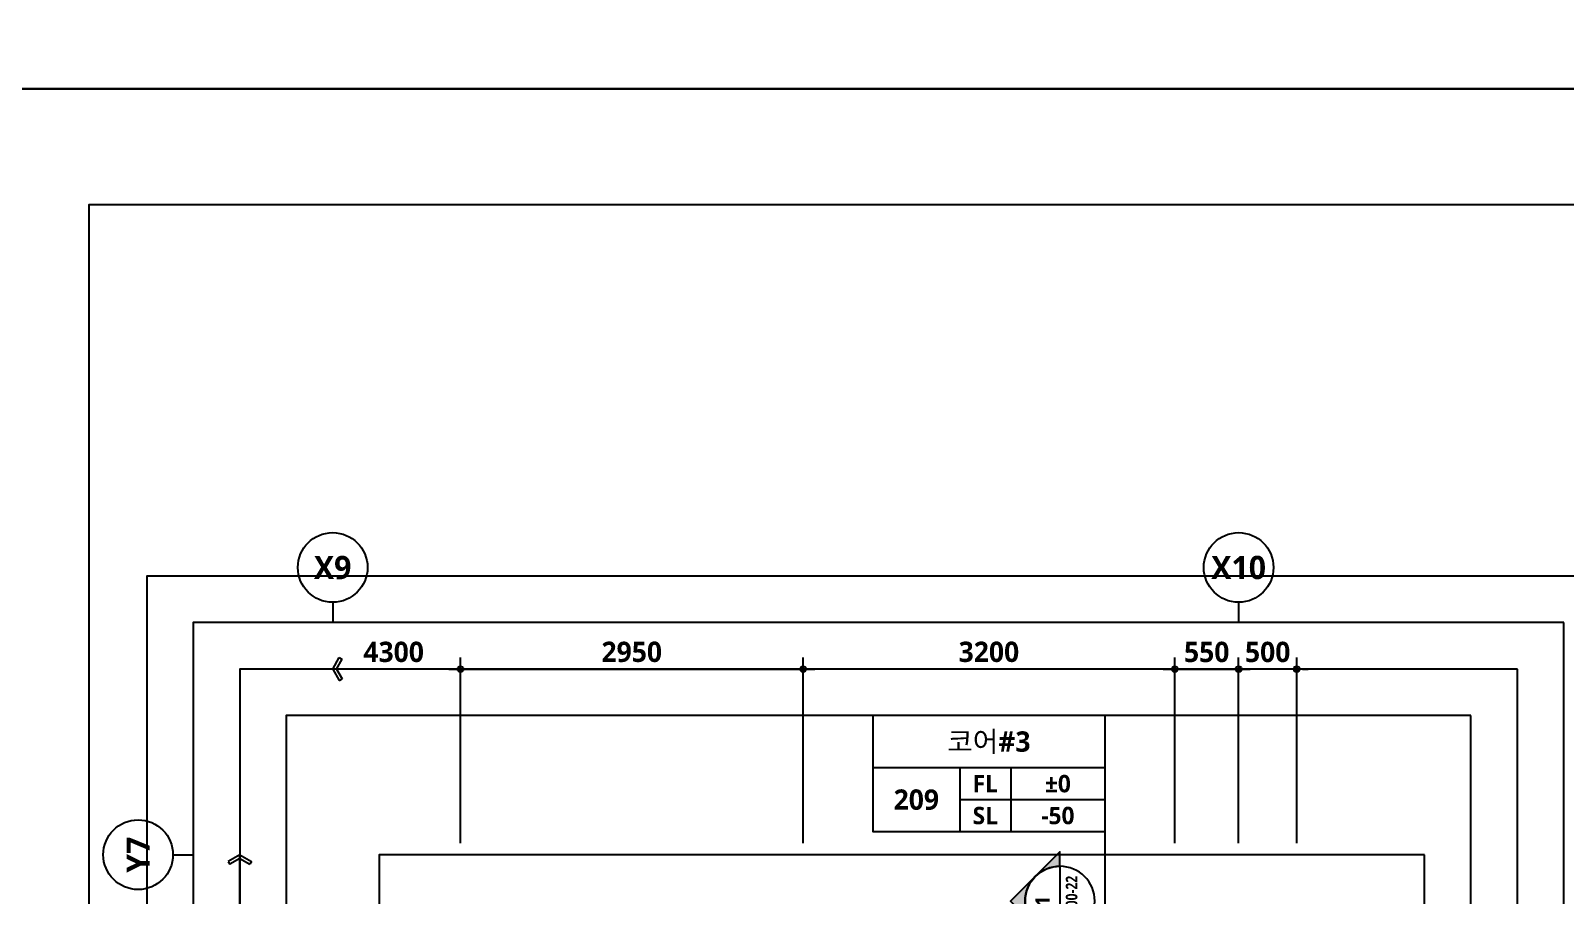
# Model space of a CAD drawing. Header units: millimetres. Extents: x -12482 to 126000, y 0 to 220200.
# Drawn here: x 42500 to 55713, y 82150 to 89600 of the extents above; entities that cross this region are included whole.
import ezdxf
from ezdxf.enums import TextEntityAlignment as Align

# ---------------------------------------------------------------- set-up
doc = ezdxf.new("R2010")
doc.units = ezdxf.units.MM
doc.header["$LTSCALE"] = 60
doc.layers.get('Defpoints').update_dxf_attribs({"color": 153})
for name, color, linetype in [('A-ANNO-GRA1', 7, 'Continuous'), ('A-ANNO-TEXT1', 7, 'Continuous'), ('A-ANNO-TEXT2', 3, 'Continuous'), ('A-ST-AXIS-BUB', 7, 'Continuous'), ('A-ST-AXIS-DIM', 7, 'Continuous'), ('AA-MKXS', 3, 'Continuous')]:
    doc.layers.add(name, color=color, linetype=linetype)
doc.layers.add('Defpoint', color=161, linetype='Continuous', plot=False)
doc.layers.add('G(그리드1)', color=185, linetype='Continuous', plot=False)
doc.styles.add('2020음성 1차', font='NanumGothicBold.ttf')
doc.styles.add('SAMOO', font='romans.shx', dxfattribs={"bigfont": 'whgtxt.shx'})
doc.styles.add('SH_나눔', font='')
doc.styles.add('SH_진천_나눔', font='')
doc.styles.get('SH_나눔').set_extended_font_data('NanumGothic', bold=True)
doc.styles.get('SH_진천_나눔').set_extended_font_data('NanumGothic', bold=True)
doc.dimstyles.new('SHP 50', dxfattribs={"dimscale": 50, "dimtxt": 3.5, "dimasz": 1, "dimexe": 2, "dimexo": 2, "dimgap": 1, "dimtad": 1, "dimdec": 0, "dimzin": 0, "dimdsep": 46, "dimtxsty": 'SH_진천_나눔', "dimblk": 'DIMDOT', "dimcen": 0.09, "dimclrd": 256, "dimclre": 256, "dimclrt": 3, "dimadec": 0, "dimazin": 1, "dimtfac": 1, "dimtdec": 0, "dimtix": 1, "dimtmove": 2, "dimatfit": 0, "dimldrblk": 'DIMDOT', "dimfxl": 1, "dimtolj": 1, "dimtzin": 0, "dimlwd": -1, "dimlwe": -1, "dimarcsym": 0})

# ---------------------------------------------------------------- blocks, each defined once
blk = doc.blocks.new('DIMDOT')
at = {"color": 0}
blk.add_line((-2, 0), (2, 0), dxfattribs=at)
for radius in [0.5, 0.25]:
    blk.add_circle((0, 0), radius, dxfattribs=at)
blk = doc.blocks.new('*D17189')
at = {"layer": 'A-ST-AXIS-DIM'}
for p, q in [((46200, 82600), (46200, 84200)), ((49150, 82600), (49150, 84200)), ((46250, 84100), (49100, 84100))]:
    blk.add_line(p, q, dxfattribs=at)
at = {"layer": 'Defpoints', "color": 0}
for p in [(49150, 84100), (46200, 82500), (49150, 82500)]:
    blk.add_point(p, dxfattribs=at)
at = {"layer": 'A-ST-AXIS-DIM', "linetype": 'ByBlock', "xscale": 50, "yscale": 50, "zscale": 50, "rotation": 180}
blk.add_blockref('DIMDOT', (46200, 84100), dxfattribs=at)
at = {"layer": 'A-ST-AXIS-DIM', "linetype": 'ByBlock', "xscale": 50, "yscale": 50, "zscale": 50}
blk.add_blockref('DIMDOT', (49150, 84100), dxfattribs=at)
at = {"layer": 'A-ST-AXIS-DIM', "color": 3, "insert": (47675, 84247), "char_height": 175, "attachment_point": 5, "style": 'SH_진천_나눔'}
blk.add_mtext('\\A1;2950', dxfattribs=at)
blk = doc.blocks.new('*D17190')
at = {"layer": 'A-ST-AXIS-DIM'}
for p, q in [((49150, 82600), (49150, 84200)), ((52350, 82600), (52350, 84200)), ((52300, 84100), (49200, 84100))]:
    blk.add_line(p, q, dxfattribs=at)
at = {"layer": 'Defpoints', "color": 0}
for p in [(49150, 84100), (49150, 82500), (52350, 82500)]:
    blk.add_point(p, dxfattribs=at)
at = {"layer": 'A-ST-AXIS-DIM', "linetype": 'ByBlock', "xscale": 50, "yscale": 50, "zscale": 50, "rotation": 180}
blk.add_blockref('DIMDOT', (49150, 84100), dxfattribs=at)
at = {"layer": 'A-ST-AXIS-DIM', "linetype": 'ByBlock', "xscale": 50, "yscale": 50, "zscale": 50}
blk.add_blockref('DIMDOT', (52350, 84100), dxfattribs=at)
at = {"layer": 'A-ST-AXIS-DIM', "color": 3, "insert": (50750, 84247), "char_height": 175, "attachment_point": 5, "style": 'SH_진천_나눔'}
blk.add_mtext('\\A1;3200', dxfattribs=at)
blk = doc.blocks.new('*D17191')
at = {"layer": 'A-ST-AXIS-DIM'}
for p, q in [((52350, 82600), (52350, 84200)), ((52900, 82600), (52900, 84200)), ((52400, 84100), (52850, 84100))]:
    blk.add_line(p, q, dxfattribs=at)
at = {"layer": 'Defpoints', "color": 0}
for p in [(52900, 84100), (52350, 82500), (52900, 82500)]:
    blk.add_point(p, dxfattribs=at)
at = {"layer": 'A-ST-AXIS-DIM', "linetype": 'ByBlock', "xscale": 50, "yscale": 50, "zscale": 50, "rotation": 180}
blk.add_blockref('DIMDOT', (52350, 84100), dxfattribs=at)
at = {"layer": 'A-ST-AXIS-DIM', "linetype": 'ByBlock', "xscale": 50, "yscale": 50, "zscale": 50}
blk.add_blockref('DIMDOT', (52900, 84100), dxfattribs=at)
at = {"layer": 'A-ST-AXIS-DIM', "color": 3, "insert": (52625, 84246), "char_height": 175, "attachment_point": 5, "style": 'SH_진천_나눔'}
blk.add_mtext('\\A1;550', dxfattribs=at)
blk = doc.blocks.new('A-ST-AXIS-BUB-1')
at = {"layer": 'A-ST-AXIS-BUB'}
blk.add_line((0, 350), (0, 0), dxfattribs=at)
blk.add_circle((0, 950), 600, dxfattribs=at)
blk = doc.blocks.new('arrow1')
at = {"color": 0}
for p, q in [((0, 0), (0.286, 0.501)), ((0, 0), (0.286, -0.501)), ((0.165, 0), (0.41, 0.429)), ((0.165, 0), (0.41, -0.429)), ((0.286, 0.501), (0.41, 0.43)), ((0.286, -0.501), (0.41, -0.43))]:
    blk.add_line(p, q, dxfattribs=at)
blk = doc.blocks.new('G$C9D92D8A7')
at = {"layer": 'A-ANNO-GRA1'}
for p, q in [((0, 11), (40, 11)), ((15, 11), (15, 0)), ((23.75, 11), (23.75, 0)), ((15, 5.5), (40, 5.5))]:
    blk.add_line(p, q, dxfattribs=at)
blk.add_lwpolyline([(0, 20), (0, 0), (40, 0), (40, 20)], close=True, dxfattribs=at)
at = {"style": '2020음성 1차'}
for tag, height, p in [('실명', 3.5, (20, 15.5)), ('마감레벨', 3, (31.875, 8.25)), ('실번호', 3.5, (7.5, 5.5)), ('구조레벨', 3, (31.875, 2.75))]:
    blk.add_attdef(tag, text='', height=height, dxfattribs=at).set_placement(p, align=Align.MIDDLE_CENTER)
at = {"layer": 'A-ANNO-TEXT1', "style": 'SH_나눔'}
for s, p in [('FL', (19.375, 8.25)), ('SL', (19.375, 2.75))]:
    blk.add_text(s, height=3, dxfattribs=at).set_placement(p, align=Align.MIDDLE)
blk = doc.blocks.new('*D18115')
at = {"layer": 'A-ST-AXIS-DIM'}
for p, q in [((52900, 82600), (52900, 84200)), ((53400, 82600), (53400, 84200)), ((52850, 84100), (52800, 84100)), ((53400, 84100), (52900, 84100)), ((53450, 84100), (53500, 84100))]:
    blk.add_line(p, q, dxfattribs=at)
at = {"layer": 'Defpoints', "color": 0}
for p in [(52900, 84100), (52900, 82500), (53400, 82500)]:
    blk.add_point(p, dxfattribs=at)
at = {"layer": 'A-ST-AXIS-DIM', "linetype": 'ByBlock', "xscale": 50, "yscale": 50, "zscale": 50}
blk.add_blockref('DIMDOT', (52900, 84100), dxfattribs=at)
at = {"layer": 'A-ST-AXIS-DIM', "linetype": 'ByBlock', "xscale": 50, "yscale": 50, "zscale": 50, "rotation": 180}
blk.add_blockref('DIMDOT', (53400, 84100), dxfattribs=at)
at = {"layer": 'A-ST-AXIS-DIM', "color": 3, "insert": (53150, 84246), "char_height": 175, "attachment_point": 5, "style": 'SH_진천_나눔'}
blk.add_mtext('\\A1;500', dxfattribs=at)
blk = doc.blocks.new('*U15083')
at = {"layer": 'AA-MKXS'}
blk.add_hatch(color=3, dxfattribs=at).paths.add_polyline_path([(0, 8.49), (-4.24, 4.24, -0.414214), (4.24, 4.24)])
h = blk.add_hatch(color=3, dxfattribs=at)
h.paths.add_polyline_path([(-8.49, 0), (-6, 0, -0.198912), (-4.24, 4.24)])
h.paths.add_polyline_path([(6, 0), (8.49, 0), (4.24, 4.24, -0.198912)])
at = {"layer": 'AA-MKXS', "color": 3, "linetype": 'Continuous', "ltscale": 5}
blk.add_line((-6, 0), (6, 0), dxfattribs=at)
at = {"layer": 'AA-MKXS', "color": 3}
for points in [[(4.24, 4.24, 0.414214), (-4.24, 4.24), (0, 8.49)], [(-4.24, 4.24, 0.198912), (-6, 0), (-8.49, 0)], [(8.49, 0), (6, 0, 0.198912), (4.24, 4.24)]]:
    blk.add_lwpolyline(points, format="xyb", close=True, dxfattribs=at)
at = {"layer": 'AA-MKXS', "color": 3, "linetype": 'Continuous', "ltscale": 5}
blk.add_circle((0, 0), 6, dxfattribs=at)
at = {"layer": 'AA-MKXS', "style": 'SAMOO', "width": 0.85}
blk.add_attdef('ViewNUM', text='', height=2.5, dxfattribs=at).set_placement((0, 1), align=Align.BOTTOM_CENTER)
blk.add_attdef('SheetNUM', text='', height=2.5, dxfattribs=at).set_placement((0, -1), align=Align.TOP_CENTER)

msp = doc.modelspace()

# ---------------------------------------------------------------- linework, layer by layer
msp.add_lwpolyline([(51750, 79150), (51750, 82700)])
at = {"layer": 'A-ST-AXIS-DIM'}
for p, q in [((46200, 82600), (46200, 84200)), ((46150, 84100), (45100, 84100)), ((44300, 80550), (44300, 82500))]:
    msp.add_line(p, q, dxfattribs=at)
at = {"layer": 'Defpoint'}
for points in [[(42000, 118800), (84000, 118800), (84000, 89100), (42000, 89100)], [(42000, 89100), (84000, 89100), (84000, 59400), (42000, 59400)], [(43000, 60400), (78500, 60400), (78500, 88100), (43000, 88100)]]:
    msp.add_lwpolyline(points, close=True, dxfattribs=at)
at = {"layer": 'G(그리드1)'}
for points in [[(56100, 84900), (43500, 84900), (43500, 63600), (56100, 63600)], [(55700, 84500), (43900, 84500), (43900, 64800), (55700, 64800)], [(55300, 84100), (44300, 84100), (44300, 65200), (55300, 65200)], [(54900, 83700), (44700, 83700), (44700, 65600), (54900, 65600)], [(54500, 82500), (45500, 82500), (45500, 66400), (54500, 66400)]]:
    msp.add_lwpolyline(points, close=True, dxfattribs=at)

# ---------------------------------------------------------------- block references
ref = msp.add_blockref('*U15083', (51361.5, 82100), dxfattribs=dict(xscale=-50, yscale=50, zscale=50, rotation=89.99999999999962))
ref.add_attrib('SheetNUM', 'A-500-22', dxfattribs={"layer": 'AA-MKXS', "height": 100, "rotation": 90, "style": '2020음성 1차', "width": 0.8}).set_placement((51411.5, 82100), align=Align.TOP_CENTER)
ref.add_attrib('ViewNUM', '1', dxfattribs={"layer": 'AA-MKXS', "height": 125, "rotation": 90, "style": '2020음성 1차'}).set_placement((51311.5, 82100), align=Align.BOTTOM_CENTER)
at = {"layer": 'A-ANNO-TEXT1'}
ref = msp.add_blockref('G$C9D92D8A7', (49750, 82700), dxfattribs=dict(at, xscale=50, yscale=50, zscale=50))
ref.add_attrib('실명', '코어#3', dxfattribs={"layer": 'A-ANNO-TEXT2', "height": 175, "style": '2020음성 1차'}).set_placement((50750, 83475, 68666.7), align=Align.MIDDLE_CENTER)
ref.add_attrib('실번호', '209', dxfattribs={"layer": 'A-ANNO-TEXT2', "height": 175, "style": '2020음성 1차'}).set_placement((50125, 82975, 68666.7), align=Align.MIDDLE_CENTER)
ref.add_attrib('마감레벨', '%%p0', dxfattribs={"height": 150, "style": '2020음성 1차'}).set_placement((51343.7, 83112.5, 68666.7), align=Align.MIDDLE_CENTER)
ref.add_attrib('구조레벨', '-50', dxfattribs={"height": 150, "style": '2020음성 1차'}).set_placement((51343.7, 82837.5, 68666.7), align=Align.MIDDLE_CENTER)
at = {"layer": 'A-ST-AXIS-BUB', "xscale": 0.5, "yscale": 0.5, "zscale": 0.5}
for p in [(45100, 84500), (52900, 84500)]:
    msp.add_blockref('A-ST-AXIS-BUB-1', p, dxfattribs=at)
at = {"layer": 'A-ST-AXIS-BUB', "xscale": 0.5, "yscale": 0.5, "zscale": 0.5, "rotation": 90}
msp.add_blockref('A-ST-AXIS-BUB-1', (43900, 82500), dxfattribs=at)
at = {"layer": 'A-ST-AXIS-DIM', "yscale": 200, "zscale": 200}
for p, xscale, rotation in [((45100, 84100), -200, 179.9999999999859), ((44300, 82500), 200, 270.0000000000144)]:
    msp.add_blockref('arrow1', p, dxfattribs=dict(at, xscale=xscale, rotation=rotation))
at = {"layer": 'A-ST-AXIS-DIM', "xscale": 50, "yscale": 50, "zscale": 50}
msp.add_blockref('DIMDOT', (46200, 84100), dxfattribs=at)
msp.add_blockref('DIMDOT', (46200, 84100), dxfattribs=at)

# ---------------------------------------------------------------- texts
at = {"layer": 'A-ANNO-TEXT1', "style": 'SH_진천_나눔'}
for s, p in [('X9', (45100, 84975)), ('X10', (52900, 84975))]:
    msp.add_text(s, height=200, dxfattribs=at).set_placement(p, align=Align.MIDDLE_CENTER)
msp.add_text('Y7', height=200, rotation=90, dxfattribs=at).set_placement((43425, 82500), align=Align.MIDDLE_CENTER)
at = {"layer": 'A-ST-AXIS-DIM', "color": 3, "insert": (45625, 84246.6), "char_height": 175, "attachment_point": 5, "style": 'SH_진천_나눔'}
msp.add_mtext('\\A1;4300', dxfattribs=at)

# ---------------------------------------------------------------- dimensions: what is measured, and where the dimension line sits
at = {"layer": 'A-ST-AXIS-DIM'}
dim = msp.add_linear_dim(base=(49150, 84100), p1=(46200, 82500), p2=(49150, 82500), dimstyle='SHP 50', dxfattribs=at)
dim.commit()
dim.dimension.update_dxf_attribs({"geometry": '*D17189', "text_midpoint": (47675, 84246.6)})
for base, p1, p2, angle, picture, middle in [((49150, 84100), (52350, 82500), (49150, 82500), 180, '*D17190', (50750, 84246.6)), ((52900, 84100), (52350, 82500), (52900, 82500), 0, '*D17191', (52625, 84246.2)), ((52900, 84100), (53400, 82500), (52900, 82500), 180, '*D18115', (53150, 84246.2))]:
    dim = msp.add_linear_dim(base=base, p1=p1, p2=p2, angle=angle, dimstyle='SHP 50', dxfattribs=at)
    dim.commit()
    dim.dimension.update_dxf_attribs({"geometry": picture, "text_midpoint": middle})

doc.saveas('drawing.dxf')
